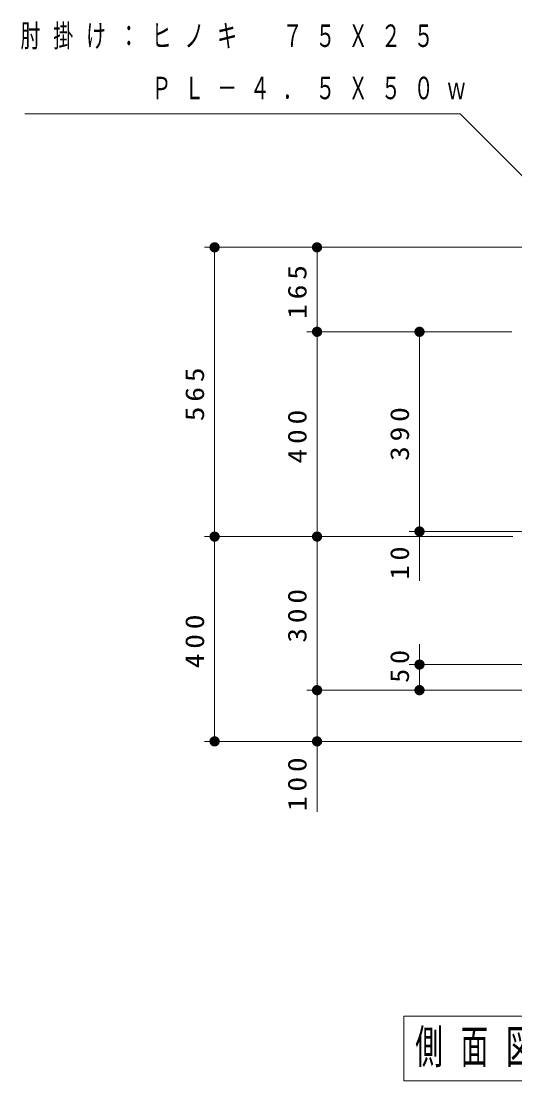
# Model space of a CAD drawing. Units: millimetres on the paper, scale 1:20. Extents: x -360 to 9, y -38 to 355.
# Drawn here: x -193.5 to -145.3, y 65.7 to 169.1 of the extents above; entities that cross this region are included whole.
import ezdxf

# ---------------------------------------------------------------- set-up
doc = ezdxf.new("R2010")
doc.units = ezdxf.units.MM
doc.layers.add('CLASS1', color=7, linetype='Continuous', lineweight=13)
doc.styles.add('ＭＳ ゴシック', font='')
doc.styles.get('ＭＳ ゴシック').set_extended_font_data('MS Gothic')

# ---------------------------------------------------------------- blocks, each defined once
blk = doc.blocks.new('filled_dot')
at = {"color": 0, "linetype": 'Continuous', "lineweight": -2, "const_width": 1.25}
blk.add_lwpolyline([(-0.625, 0, 1), (0.625, 0, 1)], format="xyb", close=True, dxfattribs=at)

msp = doc.modelspace()

# ---------------------------------------------------------------- linework, layer by layer
at = {"layer": 'CLASS1'}
for p, q in [((-141.377, 147.062), (-175.6, 147.062)), ((-174.6, 118.812), (-174.6, 147.062)), ((-164.6, 138.812), (-164.6, 147.062)), ((-145.6, 138.812), (-165.6, 138.812)), ((-164.6, 118.812), (-164.6, 138.812)), ((-154.6, 119.312), (-154.6, 138.812)), ((-141.377, 119.312), (-155.6, 119.312)), ((-154.6, 114.503), (-154.6, 119.312)), ((-145.477, 118.812), (-175.6, 118.812)), ((-174.6, 98.812), (-174.6, 118.812)), ((-164.6, 103.812), (-164.6, 118.812)), ((-154.6, 103.812), (-154.6, 108.317)), ((-135.389, 106.312), (-155.6, 106.312)), ((-143.877, 103.812), (-165.6, 103.812)), ((-164.6, 91.947), (-164.6, 103.812)), ((-143.877, 98.812), (-175.6, 98.812)), ((-109.627, 71.962), (-156.127, 71.962)), ((-156.127, 71.962), (-156.127, 65.662)), ((-156.127, 65.662), (-109.627, 65.662))]:
    msp.add_line(p, q, dxfattribs=at)
msp.add_lwpolyline([(-137.599, 147.062), (-150.643, 160.106), (-193.112, 160.106)], dxfattribs=at)

# ---------------------------------------------------------------- block references
at = {"layer": 'CLASS1', "xscale": 0.4, "yscale": 0.4}
for p, rotation in [((-174.6, 147.062), 270), ((-164.6, 147.062), 270), ((-164.6, 138.812), 270), ((-164.6, 138.812), 90), ((-154.6, 138.812), 270), ((-174.6, 118.812), 270), ((-174.6, 118.812), 90), ((-164.6, 118.812), 270), ((-154.6, 119.312), 270), ((-154.6, 106.312), 270), ((-164.6, 103.812), 270), ((-154.6, 103.812), 90), ((-174.6, 98.812), 90), ((-164.6, 98.812), 90)]:
    msp.add_blockref('filled_dot', p, dxfattribs=dict(at, rotation=rotation))

# ---------------------------------------------------------------- texts
at = {"layer": 'CLASS1', "style": 'ＭＳ ゴシック'}
for s, insert, char_height, attachment_point in [('\\T1.64;\\W0.65;肘掛け：ヒノキ\u3000７５Ｘ２５', (-193.539, 167.606), 2.199, 4), ('\\T1.64;\\W0.65;\u3000\u3000\u3000\u3000ＰＬ－４．５Ｘ５０ｗ', (-193.539, 162.606), 2.199, 4), ('\\T1.64;\\W0.6;側面図\u3000Ｓ＝１／２０', (-132.877, 68.812), 3.299, 5)]:
    msp.add_mtext(s, dxfattribs=dict(at, insert=insert, char_height=char_height, attachment_point=attachment_point))
at = {"layer": 'CLASS1', "char_height": 1.833, "attachment_point": 8, "rotation": 90, "style": 'ＭＳ ゴシック'}
for s, insert in [('\\T1.33;\\W1.15;165', (-165.6, 142.937)), ('\\T1.33;\\W1.15;565', (-175.6, 132.937)), ('\\T1.33;\\W1.15;400', (-165.6, 128.812)), ('\\T1.33;\\W1.15;390', (-155.6, 129.062)), ('\\T1.34;\\W1.1;10', (-155.6, 116.472)), ('\\T1.33;\\W1.15;300', (-165.6, 111.312)), ('\\T1.33;\\W1.15;400', (-175.6, 108.812)), ('\\T1.34;\\W1.1;50', (-155.6, 106.369)), ('\\T1.33;\\W1.15;100', (-165.6, 94.864))]:
    msp.add_mtext(s, dxfattribs=dict(at, insert=insert))

doc.saveas('drawing.dxf')
